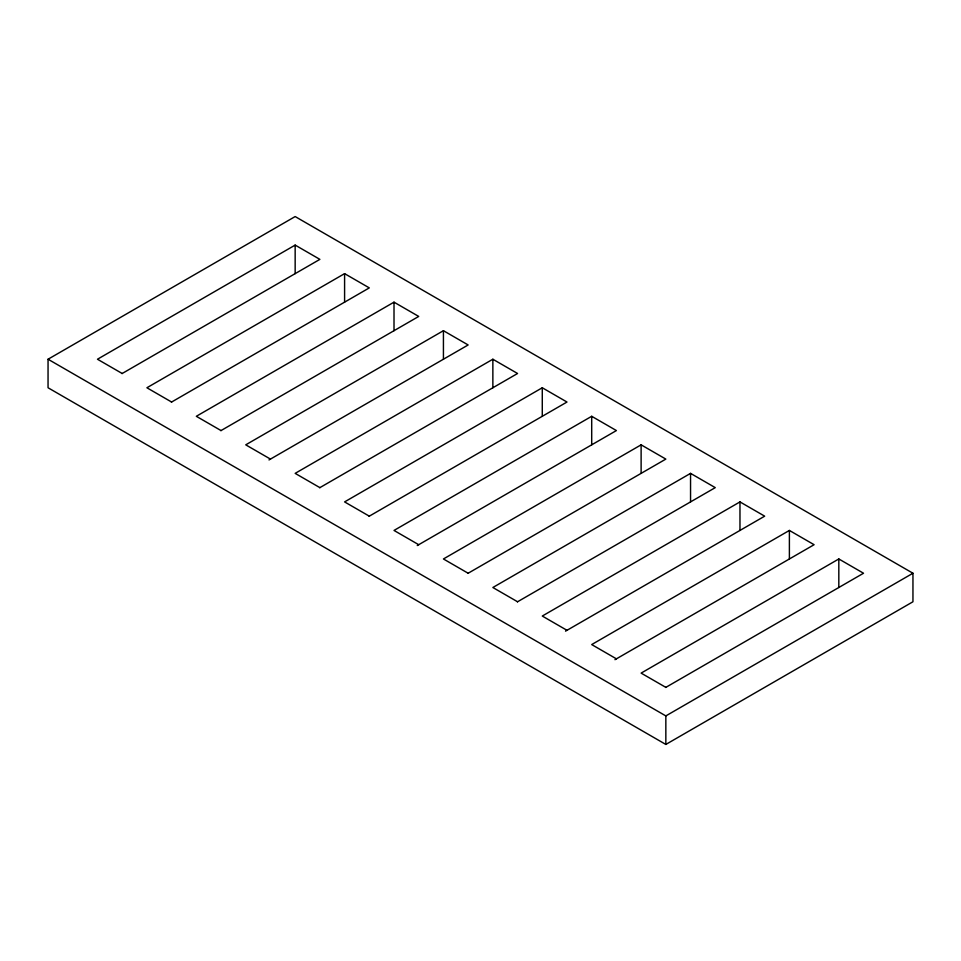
<?xml version="1.0" encoding="UTF-8"?>
<svg xmlns="http://www.w3.org/2000/svg" width="961" height="961" viewBox="0 0 961 961"><rect width="100%" height="100%" fill="white"/><g stroke="black" fill="none" stroke-linecap="round" stroke-linejoin="round"><path stroke-width="1.44" d="M48.05 359.234L295.159 216.561L912.95 573.236L912.95 601.766L665.841 744.439L48.05 387.763L48.05 359.234L665.841 715.909L912.95 573.236M122.023 373.589L319.881 259.362L295.159 245.091L97.469 359.234L122.179 373.493M171.442 402.13L369.3 287.892L344.591 273.633L146.901 387.763L171.611 402.034M220.874 430.66L418.72 316.433L394.01 302.162L196.32 416.293L221.03 430.564M268.996 459.935L468.139 344.963L443.429 330.692L245.74 444.835L270.449 459.094M319.713 487.732L517.571 373.493L492.861 359.234L295.159 473.365L319.881 487.635M369.132 516.261L566.99 402.034L542.28 387.763L344.591 501.906L369.3 516.165M417.266 545.536L616.409 430.564L591.7 416.293L394.01 530.436L418.72 544.707M467.983 573.333L665.841 459.094L641.119 444.835L443.429 558.966L468.139 573.236M517.402 601.862L715.26 487.635L690.551 473.365L492.861 587.507L517.571 601.766M565.536 631.149L764.68 516.165L739.97 501.906L542.28 616.037L566.99 630.308M614.956 659.678L814.099 544.707L789.389 530.436L591.7 644.567L616.409 658.838M665.673 687.463L863.531 573.236L838.821 558.966L641.119 673.108L665.841 687.367M838.821 558.966L838.821 587.507M789.389 530.436L789.389 558.966M739.97 501.906L739.97 530.436M690.551 473.365L690.551 501.906M665.841 715.909L665.841 744.439M641.119 444.835L641.119 473.365M591.7 416.293L591.7 444.835M542.28 387.763L542.28 416.293M492.861 359.234L492.861 387.763M443.429 330.692L443.429 359.234M394.01 302.162L394.01 330.692M344.591 273.633L344.591 302.162M295.159 245.091L295.159 273.633"/></g></svg>
